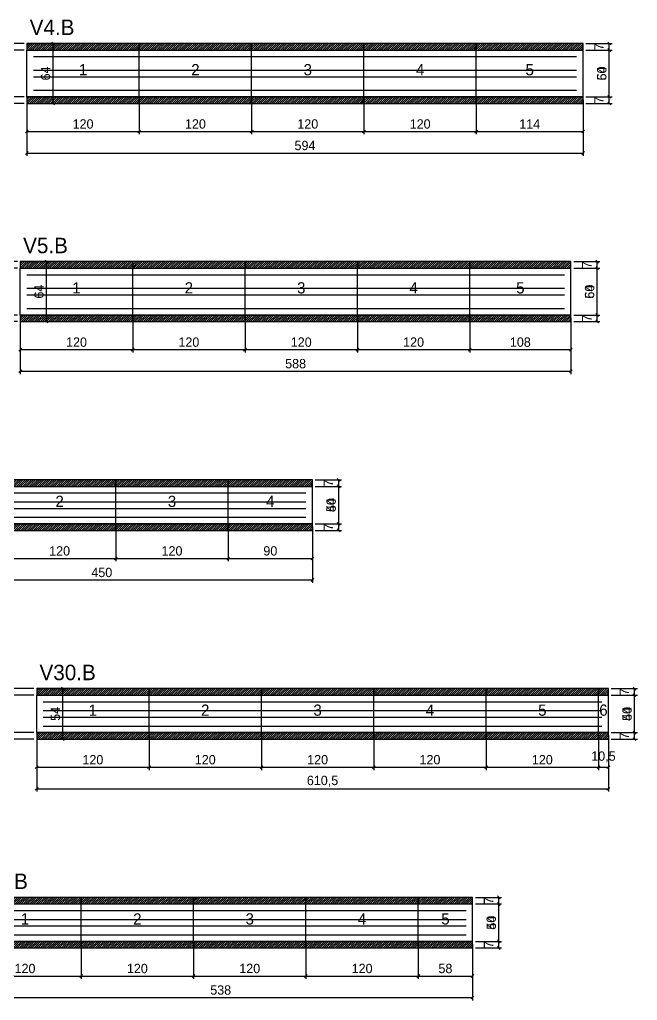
# Model space of a CAD drawing. Extents: x -10500 to 3070, y -8219 to 1250.
# Drawn here: x 873 to 1533, y -1015 to 32 of the extents above; entities that cross this region are included whole.
import ezdxf
from ezdxf.enums import TextEntityAlignment as Align

# ---------------------------------------------------------------- set-up
doc = ezdxf.new("R2010")
doc.units = 0
for name, color, linetype in [('5', 5, 'Continuous'), ('COTA', 241, 'Continuous'), ('NOMENCLATURA', 7, 'Continuous'), ('Painéis', 200, 'Continuous'), ('SARR_2.2x7', 40, 'Continuous'), ('SCO-___-LAJ', 224, 'Continuous')]:
    doc.layers.add(name, color=color, linetype=linetype)
doc.dimstyles.new('PAINEL', dxfattribs={"dimtxt": 10, "dimasz": 3, "dimexe": 3, "dimexo": 3, "dimgap": 3, "dimtad": 1, "dimblk": 'OBLIQUE', "dimblk1": 'OBLIQUE', "dimcen": 2.5, "dimclrd": 4, "dimclre": 4, "dimclrt": 240, "dimazin": 3, "dimtfac": 1, "dimtmove": 0, "dimatfit": 3})

# ---------------------------------------------------------------- blocks, each defined once
blk = doc.blocks.new('_OBLIQUE')
at = {"color": 0, "linetype": 'BYBLOCK'}
blk.add_line((-0.5, -0.5), (0.5, 0.5), dxfattribs=at)

msp = doc.modelspace()

# ---------------------------------------------------------------- hatches: boundary and pattern name
at = {"layer": 'COTA'}
h = msp.add_hatch(dxfattribs=at)
h.set_pattern_fill('ANSI31', scale=0.5)
h.paths.add_polyline_path([(881, 0), (1001, 0), (1001, 7), (881, 7)])
h = msp.add_hatch(dxfattribs=at)
h.set_pattern_fill('ANSI31', scale=0.5)
h.paths.add_polyline_path([(1001, 0), (1121, 0), (1121, 7), (1001, 7)])
h = msp.add_hatch(dxfattribs=at)
h.set_pattern_fill('ANSI31', scale=0.5)
h.paths.add_polyline_path([(1121, 0), (1241, 0), (1241, 7), (1121, 7)])
h = msp.add_hatch(dxfattribs=at)
h.set_pattern_fill('ANSI31', scale=0.5)
h.paths.add_polyline_path([(1241, 0), (1361, 0), (1361, 7), (1241, 7)])
h = msp.add_hatch(dxfattribs=at)
h.set_pattern_fill('ANSI31', scale=0.5)
h.paths.add_polyline_path([(1361, 0), (1475, 0), (1475, 7), (1361, 7)])
h = msp.add_hatch(dxfattribs=at)
h.set_pattern_fill('ANSI31', scale=0.5)
h.paths.add_polyline_path([(881, -57), (1001, -57), (1001, -50), (881, -50)])
h = msp.add_hatch(dxfattribs=at)
h.set_pattern_fill('ANSI31', scale=0.5)
h.paths.add_polyline_path([(1001, -57), (1121, -57), (1121, -50), (1001, -50)])
h = msp.add_hatch(dxfattribs=at)
h.set_pattern_fill('ANSI31', scale=0.5)
h.paths.add_polyline_path([(1121, -57), (1241, -57), (1241, -50), (1121, -50)])
h = msp.add_hatch(dxfattribs=at)
h.set_pattern_fill('ANSI31', scale=0.5)
h.paths.add_polyline_path([(1241, -57), (1361, -57), (1361, -50), (1241, -50)])
h = msp.add_hatch(dxfattribs=at)
h.set_pattern_fill('ANSI31', scale=0.5)
h.paths.add_polyline_path([(1361, -57), (1475, -57), (1475, -50), (1361, -50)])
h = msp.add_hatch(dxfattribs=at)
h.set_pattern_fill('ANSI31', scale=0.5)
h.paths.add_polyline_path([(874, -233), (994, -233), (994, -226), (874, -226)])
h = msp.add_hatch(dxfattribs=at)
h.set_pattern_fill('ANSI31', scale=0.5)
h.paths.add_polyline_path([(994, -233), (1114, -233), (1114, -226), (994, -226)])
h = msp.add_hatch(dxfattribs=at)
h.set_pattern_fill('ANSI31', scale=0.5)
h.paths.add_polyline_path([(1114, -233), (1234, -233), (1234, -226), (1114, -226)])
h = msp.add_hatch(dxfattribs=at)
h.set_pattern_fill('ANSI31', scale=0.5)
h.paths.add_polyline_path([(1234, -233), (1354, -233), (1354, -226), (1234, -226)])
h = msp.add_hatch(dxfattribs=at)
h.set_pattern_fill('ANSI31', scale=0.5)
h.paths.add_polyline_path([(1354, -233), (1462, -233), (1462, -226), (1354, -226)])
h = msp.add_hatch(dxfattribs=at)
h.set_pattern_fill('ANSI31', scale=0.5)
h.paths.add_polyline_path([(874, -290), (994, -290), (994, -283), (874, -283)])
h = msp.add_hatch(dxfattribs=at)
h.set_pattern_fill('ANSI31', scale=0.5)
h.paths.add_polyline_path([(994, -290), (1114, -290), (1114, -283), (994, -283)])
h = msp.add_hatch(dxfattribs=at)
h.set_pattern_fill('ANSI31', scale=0.5)
h.paths.add_polyline_path([(1114, -290), (1234, -290), (1234, -283), (1114, -283)])
h = msp.add_hatch(dxfattribs=at)
h.set_pattern_fill('ANSI31', scale=0.5)
h.paths.add_polyline_path([(1234, -290), (1354, -290), (1354, -283), (1234, -283)])
h = msp.add_hatch(dxfattribs=at)
h.set_pattern_fill('ANSI31', scale=0.5)
h.paths.add_polyline_path([(1354, -290), (1462, -290), (1462, -283), (1354, -283)])
h = msp.add_hatch(dxfattribs=at)
h.set_pattern_fill('ANSI31', scale=0.5)
h.paths.add_polyline_path([(856, -466), (976, -466), (976, -459), (856, -459)])
h = msp.add_hatch(dxfattribs=at)
h.set_pattern_fill('ANSI31', scale=0.5)
h.paths.add_polyline_path([(976, -466), (1096, -466), (1096, -459), (976, -459)])
h = msp.add_hatch(dxfattribs=at)
h.set_pattern_fill('ANSI31', scale=0.5)
h.paths.add_polyline_path([(1096, -466), (1186, -466), (1186, -459), (1096, -459)])
h = msp.add_hatch(dxfattribs=at)
h.set_pattern_fill('ANSI31', scale=0.5)
h.paths.add_polyline_path([(856, -513), (976, -513), (976, -506), (856, -506)])
h = msp.add_hatch(dxfattribs=at)
h.set_pattern_fill('ANSI31', scale=0.5)
h.paths.add_polyline_path([(976, -513), (1096, -513), (1096, -506), (976, -506)])
h = msp.add_hatch(dxfattribs=at)
h.set_pattern_fill('ANSI31', scale=0.5)
h.paths.add_polyline_path([(1096, -513), (1186, -513), (1186, -506), (1096, -506)])
h = msp.add_hatch(dxfattribs=at)
h.set_pattern_fill('ANSI31', scale=0.5)
h.paths.add_polyline_path([(891.5, -689), (1011.5, -689), (1011.5, -682), (891.5, -682)])
h = msp.add_hatch(dxfattribs=at)
h.set_pattern_fill('ANSI31', scale=0.5)
h.paths.add_polyline_path([(1011.5, -689), (1131.5, -689), (1131.5, -682), (1011.5, -682)])
h = msp.add_hatch(dxfattribs=at)
h.set_pattern_fill('ANSI31', scale=0.5)
h.paths.add_polyline_path([(1131.5, -689), (1251.5, -689), (1251.5, -682), (1131.5, -682)])
h = msp.add_hatch(dxfattribs=at)
h.set_pattern_fill('ANSI31', scale=0.5)
h.paths.add_polyline_path([(1251.5, -689), (1371.5, -689), (1371.5, -682), (1251.5, -682)])
h = msp.add_hatch(dxfattribs=at)
h.set_pattern_fill('ANSI31', scale=0.5)
h.paths.add_polyline_path([(1371.5, -689), (1491.5, -689), (1491.5, -682), (1371.5, -682)])
h = msp.add_hatch(dxfattribs=at)
h.set_pattern_fill('ANSI31', scale=0.5)
h.paths.add_polyline_path([(1491.5, -689), (1502, -689), (1502, -682), (1491.5, -682)])
h = msp.add_hatch(dxfattribs=at)
h.set_pattern_fill('ANSI31', scale=0.5)
h.paths.add_polyline_path([(891.5, -736), (1011.5, -736), (1011.5, -729), (891.5, -729)])
h = msp.add_hatch(dxfattribs=at)
h.set_pattern_fill('ANSI31', scale=0.5)
h.paths.add_polyline_path([(1011.5, -736), (1131.5, -736), (1131.5, -729), (1011.5, -729)])
h = msp.add_hatch(dxfattribs=at)
h.set_pattern_fill('ANSI31', scale=0.5)
h.paths.add_polyline_path([(1131.5, -736), (1251.5, -736), (1251.5, -729), (1131.5, -729)])
h = msp.add_hatch(dxfattribs=at)
h.set_pattern_fill('ANSI31', scale=0.5)
h.paths.add_polyline_path([(1251.5, -736), (1371.5, -736), (1371.5, -729), (1251.5, -729)])
h = msp.add_hatch(dxfattribs=at)
h.set_pattern_fill('ANSI31', scale=0.5)
h.paths.add_polyline_path([(1371.5, -736), (1491.5, -736), (1491.5, -729), (1371.5, -729)])
h = msp.add_hatch(dxfattribs=at)
h.set_pattern_fill('ANSI31', scale=0.5)
h.paths.add_polyline_path([(1491.5, -736), (1502, -736), (1502, -729), (1491.5, -729)])
h = msp.add_hatch(dxfattribs=at)
h.set_pattern_fill('ANSI31', scale=0.5)
h.paths.add_polyline_path([(819, -912), (939, -912), (939, -905), (819, -905)])
h = msp.add_hatch(dxfattribs=at)
h.set_pattern_fill('ANSI31', scale=0.5)
h.paths.add_polyline_path([(939, -912), (1059, -912), (1059, -905), (939, -905)])
h = msp.add_hatch(dxfattribs=at)
h.set_pattern_fill('ANSI31', scale=0.5)
h.paths.add_polyline_path([(1059, -912), (1179, -912), (1179, -905), (1059, -905)])
h = msp.add_hatch(dxfattribs=at)
h.set_pattern_fill('ANSI31', scale=0.5)
h.paths.add_polyline_path([(1179, -912), (1299, -912), (1299, -905), (1179, -905)])
h = msp.add_hatch(dxfattribs=at)
h.set_pattern_fill('ANSI31', scale=0.5)
h.paths.add_polyline_path([(1299, -912), (1357, -912), (1357, -905), (1299, -905)])
h = msp.add_hatch(dxfattribs=at)
h.set_pattern_fill('ANSI31', scale=0.5)
h.paths.add_polyline_path([(819, -959), (939, -959), (939, -952), (819, -952)])
h = msp.add_hatch(dxfattribs=at)
h.set_pattern_fill('ANSI31', scale=0.5)
h.paths.add_polyline_path([(939, -959), (1059, -959), (1059, -952), (939, -952)])
h = msp.add_hatch(dxfattribs=at)
h.set_pattern_fill('ANSI31', scale=0.5)
h.paths.add_polyline_path([(1059, -959), (1179, -959), (1179, -952), (1059, -952)])
h = msp.add_hatch(dxfattribs=at)
h.set_pattern_fill('ANSI31', scale=0.5)
h.paths.add_polyline_path([(1179, -959), (1299, -959), (1299, -952), (1179, -952)])
h = msp.add_hatch(dxfattribs=at)
h.set_pattern_fill('ANSI31', scale=0.5)
h.paths.add_polyline_path([(1299, -959), (1357, -959), (1357, -952), (1299, -952)])

# ---------------------------------------------------------------- linework, layer by layer
at = {"layer": 'Painéis'}
for p, q in [((881, 0), (1001, 0)), ((881, -50), (881, 0)), ((1001, -50), (1001, 0)), ((1001, -50), (1001, 0)), ((1001, 0), (1121, 0)), ((1001, -50), (1001, 0)), ((1121, -50), (1121, 0)), ((1121, -50), (1121, 0)), ((1121, 0), (1241, 0)), ((1121, -50), (1121, 0)), ((1241, -50), (1241, 0)), ((1241, -50), (1241, 0)), ((1241, 0), (1361, 0)), ((1241, -50), (1241, 0)), ((1361, -50), (1361, 0)), ((1361, -50), (1361, 0)), ((1361, 0), (1475, 0)), ((1361, -50), (1361, 0)), ((1475, -50), (1475, 0)), ((881, -50), (1001, -50)), ((1001, -50), (1121, -50)), ((1121, -50), (1241, -50)), ((1241, -50), (1361, -50)), ((1361, -50), (1475, -50)), ((874, -233), (994, -233)), ((874, -283), (874, -233)), ((994, -283), (994, -233)), ((994, -283), (994, -233)), ((994, -233), (1114, -233)), ((994, -283), (994, -233)), ((1114, -283), (1114, -233)), ((1114, -283), (1114, -233)), ((1114, -233), (1234, -233)), ((1114, -283), (1114, -233)), ((1234, -283), (1234, -233)), ((1234, -283), (1234, -233)), ((1234, -233), (1354, -233)), ((1234, -283), (1234, -233)), ((1354, -283), (1354, -233)), ((1354, -283), (1354, -233)), ((1354, -233), (1462, -233)), ((1354, -283), (1354, -233)), ((1462, -283), (1462, -233)), ((874, -283), (994, -283)), ((994, -283), (1114, -283)), ((1114, -283), (1234, -283)), ((1234, -283), (1354, -283)), ((1354, -283), (1462, -283)), ((856, -466), (976, -466)), ((976, -506), (976, -466)), ((976, -506), (976, -466)), ((976, -466), (1096, -466)), ((976, -506), (976, -466)), ((1096, -506), (1096, -466)), ((1096, -506), (1096, -466)), ((1096, -466), (1186, -466)), ((1096, -506), (1096, -466)), ((1186, -506), (1186, -466)), ((856, -506), (976, -506)), ((976, -506), (1096, -506)), ((1096, -506), (1186, -506)), ((891.5, -689), (1011.5, -689)), ((891.5, -729), (891.5, -689)), ((1011.5, -729), (1011.5, -689)), ((1011.5, -729), (1011.5, -689)), ((1011.5, -689), (1131.5, -689)), ((1011.5, -729), (1011.5, -689)), ((1131.5, -729), (1131.5, -689)), ((1131.5, -729), (1131.5, -689)), ((1131.5, -689), (1251.5, -689)), ((1131.5, -729), (1131.5, -689)), ((1251.5, -729), (1251.5, -689)), ((1251.5, -729), (1251.5, -689)), ((1251.5, -689), (1371.5, -689)), ((1251.5, -729), (1251.5, -689)), ((1371.5, -729), (1371.5, -689)), ((1371.5, -729), (1371.5, -689)), ((1371.5, -689), (1491.5, -689)), ((1371.5, -729), (1371.5, -689)), ((1491.5, -729), (1491.5, -689)), ((1491.5, -729), (1491.5, -689)), ((1491.5, -689), (1502, -689)), ((1491.5, -729), (1491.5, -689)), ((1502, -729), (1502, -689)), ((891.5, -729), (1011.5, -729)), ((1011.5, -729), (1131.5, -729)), ((1131.5, -729), (1251.5, -729)), ((1251.5, -729), (1371.5, -729)), ((1371.5, -729), (1491.5, -729)), ((1491.5, -729), (1502, -729)), ((819, -912), (939, -912)), ((939, -952), (939, -912)), ((939, -952), (939, -912)), ((939, -912), (1059, -912)), ((939, -952), (939, -912)), ((1059, -952), (1059, -912)), ((1059, -952), (1059, -912)), ((1059, -912), (1179, -912)), ((1059, -952), (1059, -912)), ((1179, -952), (1179, -912)), ((1179, -952), (1179, -912)), ((1179, -912), (1299, -912)), ((1179, -952), (1179, -912)), ((1299, -952), (1299, -912)), ((1299, -952), (1299, -912)), ((1299, -912), (1357, -912)), ((1299, -952), (1299, -912)), ((1357, -952), (1357, -912)), ((819, -952), (939, -952)), ((939, -952), (1059, -952)), ((1059, -952), (1179, -952)), ((1179, -952), (1299, -952)), ((1299, -952), (1357, -952))]:
    msp.add_line(p, q, dxfattribs=at)
at = {"layer": 'SARR_2.2x7'}
for points in [[(888, -7), (1001, -7)], [(888, -7), (1001, -7)], [(1001, -7), (1121, -7)], [(1001, -7), (1121, -7)], [(1121, -7), (1241, -7)], [(1121, -7), (1241, -7)], [(1241, -7), (1361, -7)], [(1241, -7), (1361, -7)], [(1361, -7), (1468, -7)], [(1361, -7), (1468, -7)], [(888, -21.5), (1001, -21.5)], [(888, -21.5), (1001, -21.5)], [(888, -28.5), (1001, -28.5)], [(888, -28.5), (1001, -28.5)], [(1001, -21.5), (1121, -21.5)], [(1001, -21.5), (1121, -21.5)], [(1001, -28.5), (1121, -28.5)], [(1001, -28.5), (1121, -28.5)], [(1121, -21.5), (1241, -21.5)], [(1121, -21.5), (1241, -21.5)], [(1121, -28.5), (1241, -28.5)], [(1121, -28.5), (1241, -28.5)], [(1241, -21.5), (1361, -21.5)], [(1241, -21.5), (1361, -21.5)], [(1241, -28.5), (1361, -28.5)], [(1241, -28.5), (1361, -28.5)], [(1361, -21.5), (1468, -21.5)], [(1361, -21.5), (1468, -21.5)], [(1361, -28.5), (1468, -28.5)], [(1361, -28.5), (1468, -28.5)], [(888, -43), (1001, -43)], [(888, -43), (1001, -43)], [(1001, -43), (1121, -43)], [(1001, -43), (1121, -43)], [(1121, -43), (1241, -43)], [(1121, -43), (1241, -43)], [(1241, -43), (1361, -43)], [(1241, -43), (1361, -43)], [(1361, -43), (1468, -43)], [(1361, -43), (1468, -43)], [(881, -240), (994, -240)], [(881, -240), (994, -240)], [(994, -240), (1114, -240)], [(994, -240), (1114, -240)], [(1114, -240), (1234, -240)], [(1114, -240), (1234, -240)], [(1234, -240), (1354, -240)], [(1234, -240), (1354, -240)], [(1354, -240), (1455, -240)], [(1354, -240), (1455, -240)], [(881, -254.5), (994, -254.5)], [(881, -254.5), (994, -254.5)], [(881, -261.5), (994, -261.5)], [(881, -261.5), (994, -261.5)], [(994, -254.5), (1114, -254.5)], [(994, -254.5), (1114, -254.5)], [(994, -261.5), (1114, -261.5)], [(994, -261.5), (1114, -261.5)], [(1114, -254.5), (1234, -254.5)], [(1114, -254.5), (1234, -254.5)], [(1114, -261.5), (1234, -261.5)], [(1114, -261.5), (1234, -261.5)], [(1234, -254.5), (1354, -254.5)], [(1234, -254.5), (1354, -254.5)], [(1234, -261.5), (1354, -261.5)], [(1234, -261.5), (1354, -261.5)], [(1354, -254.5), (1455, -254.5)], [(1354, -254.5), (1455, -254.5)], [(1354, -261.5), (1455, -261.5)], [(1354, -261.5), (1455, -261.5)], [(881, -276), (994, -276)], [(881, -276), (994, -276)], [(994, -276), (1114, -276)], [(994, -276), (1114, -276)], [(1114, -276), (1234, -276)], [(1114, -276), (1234, -276)], [(1234, -276), (1354, -276)], [(1234, -276), (1354, -276)], [(1354, -276), (1455, -276)], [(1354, -276), (1455, -276)], [(856, -473), (976, -473)], [(856, -473), (976, -473)], [(976, -473), (1096, -473)], [(976, -473), (1096, -473)], [(1096, -473), (1179, -473)], [(1096, -473), (1179, -473)], [(856, -482.5), (976, -482.5)], [(856, -482.5), (976, -482.5)], [(856, -489.5), (976, -489.5)], [(856, -489.5), (976, -489.5)], [(976, -482.5), (1096, -482.5)], [(976, -482.5), (1096, -482.5)], [(976, -489.5), (1096, -489.5)], [(976, -489.5), (1096, -489.5)], [(1096, -482.5), (1179, -482.5)], [(1096, -482.5), (1179, -482.5)], [(1096, -489.5), (1179, -489.5)], [(1096, -489.5), (1179, -489.5)], [(856, -499), (976, -499)], [(856, -499), (976, -499)], [(976, -499), (1096, -499)], [(976, -499), (1096, -499)], [(1096, -499), (1179, -499)], [(1096, -499), (1179, -499)], [(898.5, -696), (1011.5, -696)], [(898.5, -696), (1011.5, -696)], [(1011.5, -696), (1131.5, -696)], [(1011.5, -696), (1131.5, -696)], [(1131.5, -696), (1251.5, -696)], [(1131.5, -696), (1251.5, -696)], [(1251.5, -696), (1371.5, -696)], [(1251.5, -696), (1371.5, -696)], [(1371.5, -696), (1491.5, -696)], [(1371.5, -696), (1491.5, -696)], [(1491.5, -696), (1495, -696)], [(1491.5, -696), (1495, -696)], [(898.5, -705.5), (1011.5, -705.5)], [(898.5, -705.5), (1011.5, -705.5)], [(1011.5, -705.5), (1131.5, -705.5)], [(1011.5, -705.5), (1131.5, -705.5)], [(1131.5, -705.5), (1251.5, -705.5)], [(1131.5, -705.5), (1251.5, -705.5)], [(1251.5, -705.5), (1371.5, -705.5)], [(1251.5, -705.5), (1371.5, -705.5)], [(1371.5, -705.5), (1491.5, -705.5)], [(1371.5, -705.5), (1491.5, -705.5)], [(1491.5, -705.5), (1495, -705.5)], [(1491.5, -705.5), (1495, -705.5)], [(898.5, -712.5), (1011.5, -712.5)], [(898.5, -712.5), (1011.5, -712.5)], [(898.5, -722), (1011.5, -722)], [(898.5, -722), (1011.5, -722)], [(1011.5, -712.5), (1131.5, -712.5)], [(1011.5, -712.5), (1131.5, -712.5)], [(1011.5, -722), (1131.5, -722)], [(1011.5, -722), (1131.5, -722)], [(1131.5, -712.5), (1251.5, -712.5)], [(1131.5, -712.5), (1251.5, -712.5)], [(1131.5, -722), (1251.5, -722)], [(1131.5, -722), (1251.5, -722)], [(1251.5, -712.5), (1371.5, -712.5)], [(1251.5, -712.5), (1371.5, -712.5)], [(1251.5, -722), (1371.5, -722)], [(1251.5, -722), (1371.5, -722)], [(1371.5, -712.5), (1491.5, -712.5)], [(1371.5, -712.5), (1491.5, -712.5)], [(1371.5, -722), (1491.5, -722)], [(1371.5, -722), (1491.5, -722)], [(1491.5, -712.5), (1495, -712.5)], [(1491.5, -712.5), (1495, -712.5)], [(1491.5, -722), (1495, -722)], [(1491.5, -722), (1495, -722)], [(826, -919), (939, -919)], [(826, -919), (939, -919)], [(939, -919), (1059, -919)], [(939, -919), (1059, -919)], [(1059, -919), (1179, -919)], [(1059, -919), (1179, -919)], [(1179, -919), (1299, -919)], [(1179, -919), (1299, -919)], [(1299, -919), (1350, -919)], [(1299, -919), (1350, -919)], [(826, -928.5), (939, -928.5)], [(826, -928.5), (939, -928.5)], [(939, -928.5), (1059, -928.5)], [(939, -928.5), (1059, -928.5)], [(1059, -928.5), (1179, -928.5)], [(1059, -928.5), (1179, -928.5)], [(1179, -928.5), (1299, -928.5)], [(1179, -928.5), (1299, -928.5)], [(1299, -928.5), (1350, -928.5)], [(1299, -928.5), (1350, -928.5)], [(826, -935.5), (939, -935.5)], [(826, -935.5), (939, -935.5)], [(939, -935.5), (1059, -935.5)], [(939, -935.5), (1059, -935.5)], [(1059, -935.5), (1179, -935.5)], [(1059, -935.5), (1179, -935.5)], [(1179, -935.5), (1299, -935.5)], [(1179, -935.5), (1299, -935.5)], [(1299, -935.5), (1350, -935.5)], [(1299, -935.5), (1350, -935.5)], [(826, -945), (939, -945)], [(826, -945), (939, -945)], [(939, -945), (1059, -945)], [(939, -945), (1059, -945)], [(1059, -945), (1179, -945)], [(1059, -945), (1179, -945)], [(1179, -945), (1299, -945)], [(1179, -945), (1299, -945)], [(1299, -945), (1350, -945)], [(1299, -945), (1350, -945)]]:
    msp.add_lwpolyline(points, dxfattribs=at)
at = {"layer": 'SCO-___-LAJ'}
for points in [[(881, 0), (1001, 0), (1001, 7), (881, 7)], [(1001, 0), (1121, 0), (1121, 7), (1001, 7)], [(1121, 0), (1241, 0), (1241, 7), (1121, 7)], [(1241, 0), (1361, 0), (1361, 7), (1241, 7)], [(1361, 0), (1475, 0), (1475, 7), (1361, 7)], [(881, -57), (1001, -57), (1001, -50), (881, -50)], [(1001, -57), (1121, -57), (1121, -50), (1001, -50)], [(1121, -57), (1241, -57), (1241, -50), (1121, -50)], [(1241, -57), (1361, -57), (1361, -50), (1241, -50)], [(1361, -57), (1475, -57), (1475, -50), (1361, -50)], [(874, -233), (994, -233), (994, -226), (874, -226)], [(994, -233), (1114, -233), (1114, -226), (994, -226)], [(1114, -233), (1234, -233), (1234, -226), (1114, -226)], [(1234, -233), (1354, -233), (1354, -226), (1234, -226)], [(1354, -233), (1462, -233), (1462, -226), (1354, -226)], [(874, -290), (994, -290), (994, -283), (874, -283)], [(994, -290), (1114, -290), (1114, -283), (994, -283)], [(1114, -290), (1234, -290), (1234, -283), (1114, -283)], [(1234, -290), (1354, -290), (1354, -283), (1234, -283)], [(1354, -290), (1462, -290), (1462, -283), (1354, -283)], [(856, -466), (976, -466), (976, -459), (856, -459)], [(976, -466), (1096, -466), (1096, -459), (976, -459)], [(1096, -466), (1186, -466), (1186, -459), (1096, -459)], [(856, -513), (976, -513), (976, -506), (856, -506)], [(976, -513), (1096, -513), (1096, -506), (976, -506)], [(1096, -513), (1186, -513), (1186, -506), (1096, -506)], [(891.5, -689), (1011.5, -689), (1011.5, -682), (891.5, -682)], [(1011.5, -689), (1131.5, -689), (1131.5, -682), (1011.5, -682)], [(1131.5, -689), (1251.5, -689), (1251.5, -682), (1131.5, -682)], [(1251.5, -689), (1371.5, -689), (1371.5, -682), (1251.5, -682)], [(1371.5, -689), (1491.5, -689), (1491.5, -682), (1371.5, -682)], [(1491.5, -689), (1502, -689), (1502, -682), (1491.5, -682)], [(891.5, -736), (1011.5, -736), (1011.5, -729), (891.5, -729)], [(1011.5, -736), (1131.5, -736), (1131.5, -729), (1011.5, -729)], [(1131.5, -736), (1251.5, -736), (1251.5, -729), (1131.5, -729)], [(1251.5, -736), (1371.5, -736), (1371.5, -729), (1251.5, -729)], [(1371.5, -736), (1491.5, -736), (1491.5, -729), (1371.5, -729)], [(1491.5, -736), (1502, -736), (1502, -729), (1491.5, -729)], [(819, -912), (939, -912), (939, -905), (819, -905)], [(939, -912), (1059, -912), (1059, -905), (939, -905)], [(1059, -912), (1179, -912), (1179, -905), (1059, -905)], [(1179, -912), (1299, -912), (1299, -905), (1179, -905)], [(1299, -912), (1357, -912), (1357, -905), (1299, -905)], [(819, -959), (939, -959), (939, -952), (819, -952)], [(939, -959), (1059, -959), (1059, -952), (939, -952)], [(1059, -959), (1179, -959), (1179, -952), (1059, -952)], [(1179, -959), (1299, -959), (1299, -952), (1179, -952)], [(1299, -959), (1357, -959), (1357, -952), (1299, -952)]]:
    msp.add_lwpolyline(points, close=True, dxfattribs=at)

# ---------------------------------------------------------------- texts
at = {"layer": '5'}
for s, p in [('1', (941, -21)), ('2', (1061, -21)), ('3', (1181, -21)), ('4', (1301, -21)), ('5', (1418, -21)), ('1', (934, -254)), ('2', (1054, -254)), ('3', (1174, -254)), ('4', (1294, -254)), ('5', (1408, -254)), ('2', (916, -482)), ('3', (1036, -482)), ('4', (1141, -482)), ('1', (951.5, -705)), ('2', (1071.5, -705)), ('3', (1191.5, -705)), ('4', (1311.5, -705)), ('5', (1431.5, -705)), ('6', (1496.75, -705)), ('1', (879, -928)), ('2', (999, -928)), ('3', (1119, -928)), ('4', (1239, -928)), ('5', (1328, -928))]:
    msp.add_text(s, height=12, dxfattribs=at).set_placement(p, align=Align.MIDDLE_CENTER)
at = {"layer": 'NOMENCLATURA'}
for s, p in [('V4.B', (884, 16)), ('V5.B', (877, -217)), ('V30.B', (894.5, -673)), ('V27.B', (822, -896))]:
    msp.add_text(s, height=16.5, dxfattribs=at).set_placement(p)

# ---------------------------------------------------------------- dimensions: what is measured, and where the dimension line sits
at = {"layer": 'COTA'}
for base, p1, p2 in [((853, 0), (881, 0), (881, 7)), ((853, -50), (881, -50), (881, 0)), ((909, -57), (881, -57), (881, 7)), ((1503, -57), (1475, -57), (1475, 7)), ((1503, 0), (1475, 0), (1475, 7)), ((1503, -50), (1475, -50), (1475, 0)), ((853, -57), (881, -57), (881, -50)), ((1503, -57), (1475, -57), (1475, -50)), ((846, -233), (874, -233), (874, -226)), ((902, -290), (874, -290), (874, -226)), ((1490, -290), (1462, -290), (1462, -226)), ((1490, -233), (1462, -233), (1462, -226)), ((846, -283), (874, -283), (874, -233)), ((1490, -283), (1462, -283), (1462, -233)), ((846, -290), (874, -290), (874, -283)), ((1490, -290), (1462, -290), (1462, -283)), ((1214, -513), (1186, -513), (1186, -459)), ((1214, -466), (1186, -466), (1186, -459)), ((1214, -506), (1186, -506), (1186, -466)), ((1214, -513), (1186, -513), (1186, -506)), ((863.5, -689), (891.5, -689), (891.5, -682)), ((919.5, -736), (891.5, -736), (891.5, -682)), ((1530, -736), (1502, -736), (1502, -682)), ((1530, -689), (1502, -689), (1502, -682)), ((863.5, -729), (891.5, -729), (891.5, -689)), ((1530, -729), (1502, -729), (1502, -689)), ((863.5, -736), (891.5, -736), (891.5, -729)), ((1530, -736), (1502, -736), (1502, -729)), ((1385, -959), (1357, -959), (1357, -905)), ((1385, -912), (1357, -912), (1357, -905)), ((1385, -952), (1357, -952), (1357, -912)), ((1385, -959), (1357, -959), (1357, -952))]:
    msp.add_linear_dim(base=base, p1=p1, p2=p2, angle=90, dimstyle='PAINEL', dxfattribs=at).render()
for base, p1, p2 in [((881, -87), (881, -50), (1001, -50)), ((881, -110), (881, -50), (1475, -50)), ((1001, -87), (1001, -50), (1121, -50)), ((1121, -87), (1121, -50), (1241, -50)), ((1241, -87), (1241, -50), (1361, -50)), ((1361, -87), (1361, -50), (1475, -50)), ((874, -320), (874, -283), (994, -283)), ((874, -343), (874, -283), (1462, -283)), ((994, -320), (994, -283), (1114, -283)), ((1114, -320), (1114, -283), (1234, -283)), ((1234, -320), (1234, -283), (1354, -283)), ((1354, -320), (1354, -283), (1462, -283)), ((736, -566), (736, -506), (1186, -506)), ((856, -543), (856, -506), (976, -506)), ((976, -543), (976, -506), (1096, -506)), ((1096, -543), (1096, -506), (1186, -506)), ((891.5, -766), (891.5, -729), (1011.5, -729)), ((891.5, -789), (891.5, -729), (1502, -729)), ((1011.5, -766), (1011.5, -729), (1131.5, -729)), ((1131.5, -766), (1131.5, -729), (1251.5, -729)), ((1251.5, -766), (1251.5, -729), (1371.5, -729)), ((1371.5, -766), (1371.5, -729), (1491.5, -729)), ((1491.5, -766), (1491.5, -729), (1502, -729)), ((819, -989), (819, -952), (939, -952)), ((819, -1012), (819, -952), (1357, -952)), ((939, -989), (939, -952), (1059, -952)), ((1059, -989), (1059, -952), (1179, -952)), ((1179, -989), (1179, -952), (1299, -952)), ((1299, -989), (1299, -952), (1357, -952))]:
    msp.add_linear_dim(base=base, p1=p1, p2=p2, dimstyle='PAINEL', dxfattribs=at).render()

doc.saveas('drawing.dxf')
